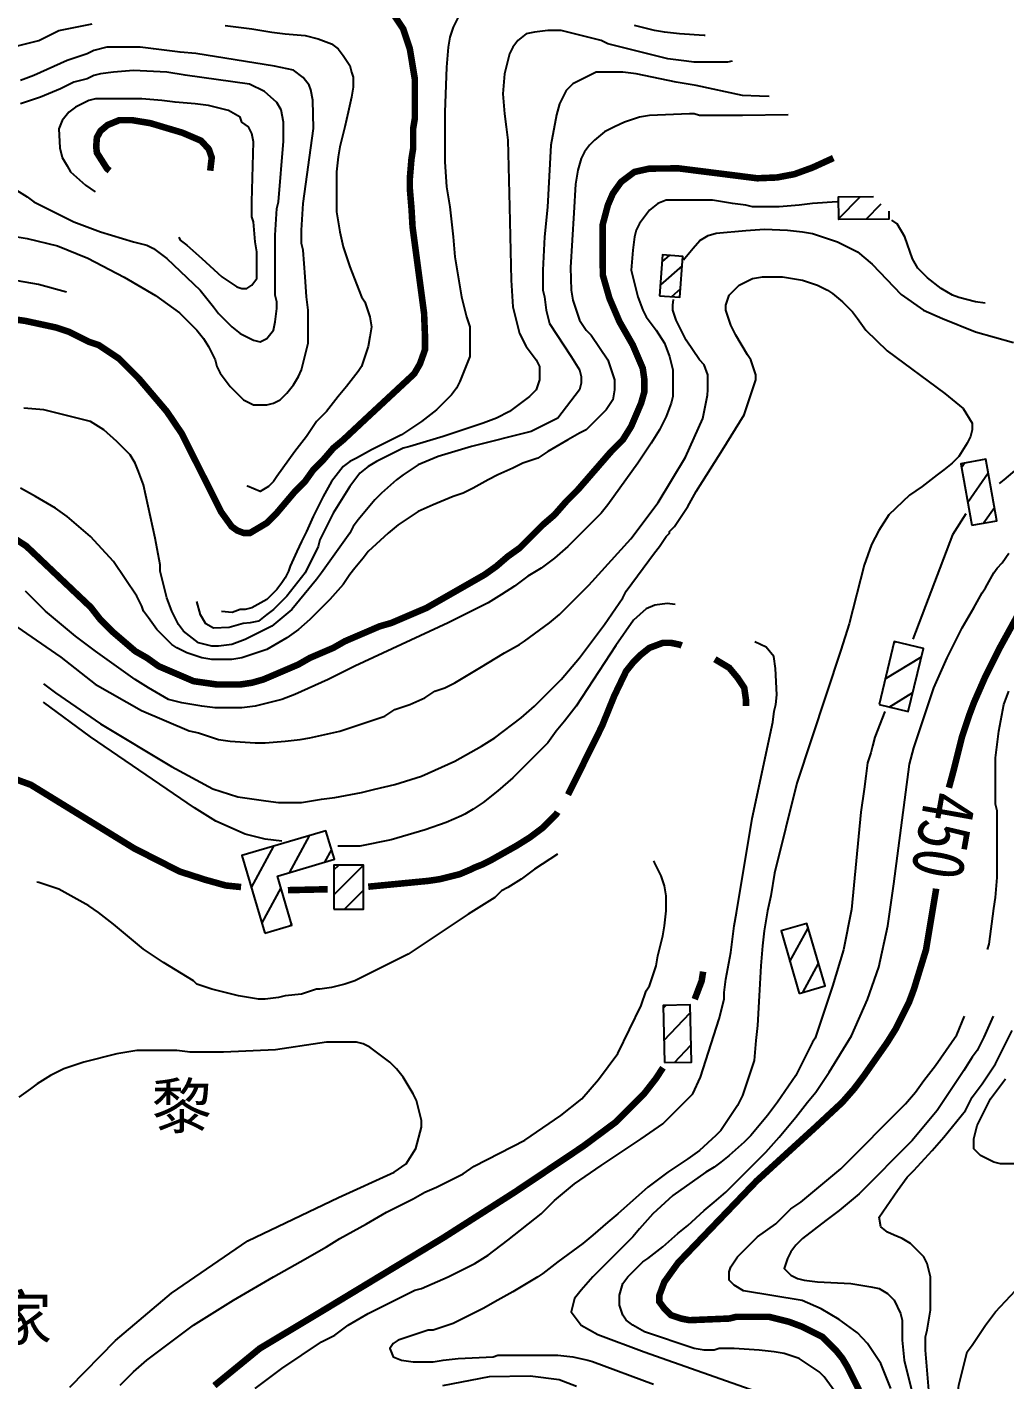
# Model space of a CAD drawing. Extents: x 35515948 to 35520624, y 3302916 to 3308279.
# Drawn here: x 35519033 to 35519406, y 3307113 to 3307629 of the extents above; entities that cross this region are included whole.
import ezdxf
from ezdxf.enums import TextEntityAlignment as Align

# ---------------------------------------------------------------- set-up
doc = ezdxf.new("R2010")
doc.units = 0
doc.header["$LTSCALE"] = 10000
doc.header["$MEASUREMENT"] = 0
for name, color, linetype in [('2113', 7, 'CONTINUOUS'), ('8112', 34, 'CONTINUOUS'), ('HY_DX_DGXZ', 3, 'CONTINUOUS')]:
    doc.layers.add(name, color=color, linetype=linetype)
doc.styles.add('仿宋体', font='')
doc.styles.add('正等线体', font='simhei.ttf', dxfattribs={"width": 0.8})
doc.styles.get('仿宋体').set_extended_font_data('文鼎CS仿宋体')

msp = doc.modelspace()

# ---------------------------------------------------------------- linework, layer by layer
at = {"layer": '2113', "linetype": 'Continuous', "ltscale": 0.005}
for p, q in [((35519342.34, 3307556.22), (35519350.55, 3307564.54)), ((35519352.84, 3307555.96), (35519358.59, 3307561.78)), ((35519277.65, 3307542.17), (35519274.92, 3307539.8)), ((35519282.62, 3307538.17), (35519274.28, 3307530.96)), ((35519281.98, 3307529.34), (35519278.58, 3307526.39)), ((35519390.5, 3307462.94), (35519389.26, 3307461.15)), ((35519399.42, 3307459.07), (35519391.61, 3307447.9)), ((35519401.77, 3307445.82), (35519397.75, 3307440.05)), ((35519363.4, 3307394.24), (35519364.19, 3307394.72)), ((35519360.11, 3307380.59), (35519373.88, 3307389.01)), ((35519361.54, 3307369.83), (35519370.59, 3307375.36)), ((35519140.22, 3307320.72), (35519132.56, 3307306.6)), ((35519126.66, 3307316.71), (35519118.12, 3307300.97)), ((35519148.77, 3307315.5), (35519146.12, 3307310.62)), ((35519149.68, 3307307.64), (35519151.51, 3307309.47)), ((35519149.68, 3307298.16), (35519160.96, 3307309.45)), ((35519129.46, 3307300.89), (35519122.14, 3307287.41)), ((35519153.71, 3307292.71), (35519160.96, 3307299.97)), ((35519133.47, 3307287.34), (35519132.95, 3307286.37)), ((35519323.74, 3307272.67), (35519330.73, 3307285.4)), ((35519328.62, 3307260.9), (35519334.66, 3307271.9)), ((35519275.35, 3307254.9), (35519276.37, 3307255.98)), ((35519275.62, 3307242.56), (35519285.69, 3307253.08)), ((35519279.72, 3307234.21), (35519285.96, 3307240.73))]:
    msp.add_line(p, q, dxfattribs=at)
msp.add_lwpolyline([(35519361.47, 3307559.03), (35519361.49, 3307556.02), (35519342.35, 3307555.89), (35519342.29, 3307564.48), (35519355.67, 3307564.58)], dxfattribs=at)
for points in [[(35519273.98, 3307526.73), (35519281.75, 3307526.17), (35519282.88, 3307541.79), (35519275.11, 3307542.35)], [(35519393.15, 3307439.23), (35519402.64, 3307440.92), (35519398.48, 3307464.35), (35519388.99, 3307462.67)], [(35519357.74, 3307370.75), (35519368.83, 3307368.07), (35519374.65, 3307392.2), (35519363.55, 3307394.88)], [(35519123.29, 3307283.51), (35519133.69, 3307286.59), (35519128.15, 3307305.3), (35519149.88, 3307311.74), (35519146.66, 3307322.63), (35519114.53, 3307313.11)], [(35519149.68, 3307292.71), (35519160.96, 3307292.71), (35519160.96, 3307309.47), (35519149.68, 3307309.47)], [(35519327.27, 3307260.51), (35519337.14, 3307263.38), (35519330.2, 3307287.25), (35519320.33, 3307284.38)], [(35519275.8, 3307234.12), (35519286.1, 3307234.35), (35519285.62, 3307256.18), (35519275.32, 3307255.95)]]:
    msp.add_lwpolyline(points, close=True, dxfattribs=at)
at = {"layer": 'HY_DX_DGXZ', "linetype": 'Continuous', "ltscale": 0.005, "flags": 128}
for points, elevation in [([(35518963.92, 3307634.89), (35518982.84, 3307626.39), (35518986.89, 3307624.8), (35518990.7, 3307623.53), (35518994.51, 3307622.26), (35519000.23, 3307620.99), (35519002.13, 3307620.99), (35519005.3, 3307620.36), (35519007.84, 3307619.72), (35519011.66, 3307619.72), (35519019.27, 3307620.36), (35519024.35, 3307620.99), (35519037.05, 3307624.17), (35519044.67, 3307627.98), (35519057.38, 3307630.52)], 480), ([(35519197.08, 3307633.06), (35519195.17, 3307629.25), (35519193.9, 3307625.44), (35519193.27, 3307621.63), (35519192.63, 3307614.01), (35519191.99, 3307596.86), (35519191.99, 3307577.81), (35519192.63, 3307568.29), (35519193.27, 3307564.48), (35519193.9, 3307560.67), (35519194.53, 3307554.95), (35519195.17, 3307549.24), (35519195.8, 3307541.62), (35519197.08, 3307534), (35519197.71, 3307530.19), (35519198.34, 3307526.38), (35519200.25, 3307518.76), (35519201.52, 3307514.95), (35519201.52, 3307503.52), (35519197.71, 3307493.99), (35519196.44, 3307491.45), (35519194.53, 3307488.91), (35519188.82, 3307483.2), (35519183.1, 3307478.75), (35519175.48, 3307473.67), (35519171.67, 3307471.77), (35519167.87, 3307469.86), (35519164.05, 3307467.96), (35519158.34, 3307464.78), (35519155.8, 3307463.51), (35519153.26, 3307461.61), (35519148.81, 3307455.89), (35519145.64, 3307450.18), (35519143.73, 3307446.37), (35519141.83, 3307442.56), (35519139.29, 3307436.84), (35519137.38, 3307433.03), (35519135.48, 3307429.22), (35519132.94, 3307423.51), (35519132.3, 3307421.6), (35519131.03, 3307419.06), (35519129.77, 3307417.16), (35519127.86, 3307414.62), (35519124.05, 3307410.81), (35519118.34, 3307407.63), (35519115.8, 3307407), (35519113.89, 3307407), (35519110.88, 3307405.9), (35519106.75, 3307406.31)], 470), ([(35519108.17, 3307629.88), (35519113.26, 3307629.25), (35519118.34, 3307628.61), (35519125.95, 3307627.34), (35519131.03, 3307626.71), (35519138.66, 3307626.07), (35519143.73, 3307624.8), (35519148.81, 3307622.9), (35519151.35, 3307620.99), (35519153.26, 3307618.45), (35519155.8, 3307614.64), (35519156.44, 3307612.1), (35519157.07, 3307610.2), (35519157.07, 3307606.39), (35519156.44, 3307602.58), (35519155.16, 3307596.86), (35519153.9, 3307591.15), (35519151.99, 3307583.53), (35519151.35, 3307579.72), (35519150.72, 3307574), (35519150.72, 3307558.76), (35519151.35, 3307554.95), (35519151.99, 3307551.14), (35519153.26, 3307545.43), (35519155.8, 3307537.81), (35519160.24, 3307526.38), (35519161.52, 3307524.47), (35519163.42, 3307518.76), (35519164.05, 3307514.95), (35519163.42, 3307511.14), (35519162.78, 3307507.33), (35519160.24, 3307499.71), (35519158.98, 3307497.8), (35519154.53, 3307492.09), (35519151.35, 3307488.28), (35519146.91, 3307482.56), (35519143.1, 3307478.75), (35519141.83, 3307476.85), (35519139.29, 3307473.04), (35519134.84, 3307467.32), (35519127.86, 3307457.8), (35519126.59, 3307455.89), (35519124.69, 3307453.99), (35519121.51, 3307452.08), (35519116.65, 3307454.14)], 480), ([(35519291.42, 3307626.09), (35519291.05, 3307626.07), (35519281.53, 3307626.71), (35519275.81, 3307627.34), (35519272.01, 3307627.98), (35519264.38, 3307629.88)], 470), ([(35519301.62, 3307616.33), (35519299.95, 3307615.91), (35519287.24, 3307615.91), (35519282.16, 3307616.55), (35519277.09, 3307617.18), (35519254.23, 3307622.9), (35519251.69, 3307624.17), (35519236.45, 3307627.98), (35519231.37, 3307627.98), (35519226.28, 3307627.34), (35519223.11, 3307626.71), (35519219.94, 3307624.17), (35519218.03, 3307621.63), (35519216.76, 3307619.09), (35519214.85, 3307611.47), (35519214.22, 3307603.85), (35519214.85, 3307596.23), (35519215.49, 3307591.15), (35519216.12, 3307586.07), (35519216.76, 3307560.67), (35519217.4, 3307532.73), (35519218.03, 3307522.57), (35519220.57, 3307512.41), (35519223.11, 3307507.33), (35519226.92, 3307502.25), (35519228.19, 3307499.71), (35519228.19, 3307494.63), (35519226.92, 3307490.82), (35519224.38, 3307488.28), (35519216.76, 3307482.56), (35519211.68, 3307480.02), (35519206.6, 3307478.12), (35519198.98, 3307475.58), (35519191.36, 3307473.04), (35519178.66, 3307469.23), (35519176.12, 3307468.59), (35519165.96, 3307463.51), (35519162.78, 3307461.61), (35519159.61, 3307459.07), (35519155.8, 3307453.99), (35519152.62, 3307448.91), (35519149.45, 3307443.83), (35519144.37, 3307433.67), (35519143.73, 3307431.13), (35519138.66, 3307420.97), (35519131.67, 3307412.08), (35519126.59, 3307407), (35519124.05, 3307405.09), (35519120.88, 3307402.55), (35519117.7, 3307401.92), (35519115.05, 3307401.73), (35519109.75, 3307400.17), (35519103.76, 3307399.91), (35519100.81, 3307401.56), (35519098.73, 3307404.95), (35519097.37, 3307410.07)], 465), ([(35519024.99, 3307549.87), (35519032.61, 3307548.6), (35519044.15, 3307545.8), (35519055.81, 3307541.07), (35519069.68, 3307533.83), (35519081.66, 3307526.9), (35519090.8, 3307520.28), (35519097.38, 3307513.68), (35519099.92, 3307510.5), (35519101.83, 3307507.33), (35519104.37, 3307502.25), (35519105, 3307499.71), (35519106.27, 3307497.17), (35519110.08, 3307492.09), (35519115.16, 3307487.01), (35519118.97, 3307485.1), (35519124.05, 3307485.1), (35519126.59, 3307485.74), (35519129.13, 3307487.01), (35519131.67, 3307489.55), (35519134.21, 3307492.72), (35519136.12, 3307495.9), (35519137.38, 3307498.44), (35519139.92, 3307508.6), (35519139.92, 3307521.3), (35519139.29, 3307526.38), (35519138.66, 3307534), (35519138.02, 3307544.16), (35519137.38, 3307546.7), (35519137.38, 3307551.78), (35519138.02, 3307561.94), (35519141.87, 3307590.52), (35519141.69, 3307601.38), (35519140.85, 3307605.28), (35519140.22, 3307607.17), (35519138.02, 3307610), (35519134.23, 3307612.84), (35519126.98, 3307614.41), (35519097.04, 3307619.14), (35519091.03, 3307619.72), (35519085.95, 3307620.36), (35519080.87, 3307620.99), (35519075.79, 3307621.63), (35519063.09, 3307621.63), (35519058.01, 3307620.36), (35519055.47, 3307619.09), (35519047.85, 3307616.55), (35519035.15, 3307610.83), (35519030.07, 3307608.93)], 485), ([(35519027.53, 3307567.65), (35519032.61, 3307564.48), (35519035.15, 3307562.57), (35519050.39, 3307554.95), (35519055.47, 3307553.05), (35519060.55, 3307551.14), (35519073.25, 3307547.33), (35519078.33, 3307546.06), (35519080.87, 3307544.79), (35519085.95, 3307540.98), (35519098.65, 3307528.92), (35519103.73, 3307522.57), (35519105.63, 3307520.03), (35519110.72, 3307514.95), (35519113.89, 3307512.41), (35519118.97, 3307509.87), (35519121.51, 3307509.23), (35519124.05, 3307510.5), (35519126.59, 3307513.68), (35519127.23, 3307516.85), (35519127.86, 3307521.93), (35519127.86, 3307524.47), (35519127.23, 3307527.01), (35519127.23, 3307549.87), (35519127.86, 3307560.03), (35519128.49, 3307562.57), (35519130.45, 3307585.75), (35519130.45, 3307593), (35519129.51, 3307597.72), (35519127.93, 3307600.56), (35519123.2, 3307604.65), (35519117.53, 3307607.49), (35519092.94, 3307610.95), (35519085.95, 3307612.1), (35519073.25, 3307612.74), (35519065.63, 3307612.1), (35519060.55, 3307611.47), (35519058.01, 3307610.83), (35519055.47, 3307609.56), (35519050.39, 3307608.29), (35519045.31, 3307605.75), (35519037.69, 3307602.58), (35519030.07, 3307600.04)], 490), ([(35519315.75, 3307602.8), (35519312.08, 3307602.94), (35519305.66, 3307603.21), (35519287.88, 3307607.02), (35519280.26, 3307608.29), (35519265.02, 3307611.47), (35519259.94, 3307612.1), (35519249.78, 3307612.1), (35519240.89, 3307607.66), (35519238.35, 3307605.12), (35519235.81, 3307600.04), (35519234.63, 3307595.83), (35519232.42, 3307584.18), (35519231.16, 3307560.56), (35519230.09, 3307549.24), (35519229.46, 3307536.54), (35519229.46, 3307528.92), (35519230.09, 3307526.38), (35519230.73, 3307521.3), (35519232, 3307516.22), (35519240.26, 3307503.52), (35519243.43, 3307498.44), (35519244.06, 3307495.9), (35519244.06, 3307493.36), (35519243.43, 3307490.82), (35519235.17, 3307480.02), (35519225.02, 3307474.94), (35519202.16, 3307469.23), (35519189.45, 3307465.42), (35519181.84, 3307462.24), (35519176.12, 3307458.43), (35519173.58, 3307456.53), (35519167.87, 3307451.45), (35519165.33, 3307448.91), (35519158.98, 3307441.29), (35519157.07, 3307438.75), (35519155.8, 3307436.21), (35519145.01, 3307420.97), (35519143.1, 3307418.43), (35519133.58, 3307407), (35519125.95, 3307400.65), (35519115.8, 3307395.57), (35519110.72, 3307393.66), (35519105.63, 3307393.03), (35519103.09, 3307393.03), (35519098.02, 3307394.3), (35519092.3, 3307398.74), (35519090.4, 3307401.28), (35519087.85, 3307406.36), (35519085.95, 3307411.44), (35519083.41, 3307421.6), (35519083.41, 3307424.14), (35519081.51, 3307434.3), (35519077.06, 3307454.62), (35519075.16, 3307459.7), (35519073.88, 3307462.88), (35519071.98, 3307466.05), (35519066.9, 3307471.13), (35519061.82, 3307475.58), (35519056.74, 3307478.75), (35519038.96, 3307483.2), (35519031.34, 3307483.83)], 460), ([(35519090.46, 3307549.1), (35519091.03, 3307547.97), (35519093.57, 3307546.06), (35519099.28, 3307540.98), (35519106.91, 3307534), (35519112.62, 3307530.19), (35519114.52, 3307529.55), (35519116.43, 3307529.55), (35519118.34, 3307530.82), (35519120.24, 3307533.36), (35519120.24, 3307543.52), (35519119.6, 3307547.33), (35519118.97, 3307554.95), (35519118.34, 3307556.86), (35519118.34, 3307562.57), (35519118.97, 3307585.43), (35519118.34, 3307588.61), (35519117.06, 3307591.15), (35519114.52, 3307593.05), (35519113.89, 3307594.96), (35519109.45, 3307597.5), (35519101.83, 3307599.4), (35519096.74, 3307600.04), (35519089.12, 3307600.67), (35519084.05, 3307601.31), (35519076.42, 3307601.94), (35519058.65, 3307601.94), (35519056.1, 3307601.31), (35519051.02, 3307598.77), (35519048.48, 3307596.86), (35519045.95, 3307593.69), (35519044.67, 3307590.51), (35519045.03, 3307583.23)], 495), ([(35519323.04, 3307595.82), (35519305.66, 3307595.59), (35519289.15, 3307595.59), (35519287.24, 3307596.23), (35519285.34, 3307596.23), (35519270.1, 3307595.59), (35519266.29, 3307594.96), (35519260.58, 3307593.05), (35519256.77, 3307591.15), (35519252.95, 3307589.24), (35519249.15, 3307586.07), (35519247.24, 3307584.16), (35519245.34, 3307581.62), (35519244.06, 3307579.08), (35519242.8, 3307574.64), (35519241.88, 3307569.37), (35519241.25, 3307558.35), (35519239.99, 3307537.56), (35519240.26, 3307528.92), (35519240.89, 3307525.11), (35519243.43, 3307517.49), (35519245.97, 3307513.68), (35519247.88, 3307511.77), (35519254.23, 3307502.25), (35519256.77, 3307494.63), (35519256.77, 3307490.82), (35519256.13, 3307487.01), (35519253.59, 3307483.2), (35519245.97, 3307475.58), (35519243.43, 3307474.31), (35519238.98, 3307471.77), (35519231.37, 3307467.32), (35519227.55, 3307464.78), (35519221.84, 3307462.88), (35519218.03, 3307460.97), (35519212.31, 3307458.43), (35519208.51, 3307456.53), (35519202.79, 3307453.35), (35519198.98, 3307451.45), (35519195.17, 3307450.18), (35519187.55, 3307447), (35519181.84, 3307444.46), (35519174.22, 3307439.38), (35519170.41, 3307436.21), (35519162.78, 3307429.22), (35519160.88, 3307426.68), (35519157.7, 3307422.87), (35519155.8, 3307420.33), (35519153.26, 3307416.52), (35519148.18, 3307410.81), (35519140.56, 3307403.19), (35519136.12, 3307399.38), (35519131.67, 3307396.2), (35519124.05, 3307391.76), (35519120.24, 3307390.49), (35519116.43, 3307389.22), (35519114.52, 3307388.58), (35519110.72, 3307387.95), (35519103.09, 3307387.95), (35519099.28, 3307388.58), (35519093.57, 3307390.49), (35519089.76, 3307392.39), (35519087.85, 3307393.66), (35519082.14, 3307399.38), (35519078.97, 3307403.82), (35519077.06, 3307406.36), (35519076.42, 3307408.27), (35519074.52, 3307412.08), (35519065.63, 3307425.41), (35519056.74, 3307434.94), (35519052.3, 3307438.75), (35519047.85, 3307442.56), (35519043.41, 3307445.73), (35519035.78, 3307450.18), (35519030.07, 3307453.35)], 455), ([(35519045.03, 3307583.23), (35519045.97, 3307579.45), (35519047.86, 3307576.3), (35519049.12, 3307574), (35519054.84, 3307568.92), (35519058.6, 3307566.41)], 495), ([(35519283.21, 3307540.37), (35519283.57, 3307541.16), (35519286.79, 3307544.97), (35519289.34, 3307547.81), (35519292.46, 3307549.76), (35519295.59, 3307550.64), (35519306.84, 3307551.71), (35519313.97, 3307552.1), (35519322.8, 3307551.78), (35519328.52, 3307551.14), (35519332.33, 3307550.51), (35519341.85, 3307547.33), (35519345.66, 3307545.43), (35519349.48, 3307543.52), (35519355.16, 3307538.87), (35519366.19, 3307527.22), (35519374.7, 3307521.23), (35519381.95, 3307518.08), (35519394.56, 3307513.04), (35519409.06, 3307508.95)], 440), ([(35519398.19, 3307523.87), (35519394.56, 3307524.47), (35519388.24, 3307526.09), (35519385.74, 3307526.99), (35519381.45, 3307529.48), (35519376.25, 3307533.58), (35519372.55, 3307537.28), (35519370.45, 3307540.87), (35519367.63, 3307549.21), (35519364.68, 3307554.24), (35519362.66, 3307555.65)], 445), ([(35519047.59, 3307528.14), (35519036.9, 3307530.99), (35519020.83, 3307533.83)], 480), ([(35519025.03, 3307402.95), (35519045.43, 3307388.89), (35519058.54, 3307378.56), (35519076.25, 3307368.49), (35519094.39, 3307360.68), (35519098.02, 3307360.01), (35519103.73, 3307358.1), (35519105.63, 3307357.47), (35519110.08, 3307356.83), (35519119.6, 3307356.2), (35519123.41, 3307356.2), (35519131.03, 3307356.83), (35519136.75, 3307357.47), (35519140.56, 3307358.1), (35519146.27, 3307359.37), (35519151.99, 3307360.64), (35519169.13, 3307366.36), (35519172.95, 3307368.9), (35519178.66, 3307370.8), (35519184.38, 3307373.34), (35519188.19, 3307375.88), (35519191.99, 3307377.15), (35519195.8, 3307379.06), (35519205.33, 3307384.77), (35519214.85, 3307390.49), (35519220.57, 3307393.66), (35519222.48, 3307394.93), (35519232, 3307401.92), (35519235.81, 3307405.09), (35519246.93, 3307416.35), (35519263.01, 3307433.99), (35519273.41, 3307447.85), (35519283.81, 3307465.17), (35519290.43, 3307479.98), (35519292.32, 3307488.79), (35519292.33, 3307490.82), (35519292.33, 3307496.53), (35519291.05, 3307500.34), (35519289.15, 3307502.25), (35519284.07, 3307509.87), (35519282.16, 3307513.68), (35519280.26, 3307517.49), (35519278.99, 3307521.3), (35519278.99, 3307523.2), (35519279.27, 3307525.36)], 440), ([(35519413.61, 3307463.51), (35519405.35, 3307456.53), (35519403.61, 3307455.13)], 440), ([(35519116.65, 3307454.14), (35519116.63, 3307454.19)], 480), ([(35519341.85, 3307107.27), (35519336.77, 3307114.26), (35519334.87, 3307116.17), (35519327.25, 3307121.25), (35519321.53, 3307123.15), (35519317.73, 3307123.79), (35519312.01, 3307124.42), (35519302.48, 3307125.06), (35519296.77, 3307125.06), (35519294.87, 3307124.42), (35519291.05, 3307124.42), (35519287.24, 3307125.06), (35519268.2, 3307131.4), (35519263.75, 3307133.94), (35519261.21, 3307135.85), (35519259.94, 3307137.75), (35519258.67, 3307141.56), (35519258.67, 3307145.38), (35519259.94, 3307149.82), (35519261.84, 3307152.36), (35519267.56, 3307158.08), (35519269.47, 3307159.35), (35519275.18, 3307163.79), (35519280.9, 3307168.87), (35519284.7, 3307172.04), (35519291.05, 3307177.76), (35519294.87, 3307180.94), (35519299.31, 3307184.75), (35519314.55, 3307199.98), (35519319.63, 3307205.7), (35519322.8, 3307209.51), (35519325.98, 3307213.32), (35519330.42, 3307219.04), (35519333.6, 3307222.85), (35519338.68, 3307230.46), (35519347.28, 3307244.4), (35519353.27, 3307258.26), (35519357.68, 3307270.54), (35519361.15, 3307286.29), (35519363.36, 3307302.35), (35519369.35, 3307348.02), (35519371.06, 3307354.29), (35519378.69, 3307377.15), (35519381.23, 3307382.87), (35519383.77, 3307388.58), (35519385.67, 3307392.39), (35519387.58, 3307396.2), (35519389.48, 3307400.01), (35519393.92, 3307407.63), (35519397.1, 3307413.35), (35519398.37, 3307415.25), (35519401.55, 3307420.97), (35519402.81, 3307422.87), (35519404.72, 3307424.78), (35519407.26, 3307428.59)], 445), ([(35519399.1, 3307277.25), (35519399.7, 3307279.36), (35519401.59, 3307292.9), (35519402.18, 3307297.14), (35519402.81, 3307304.76), (35519402.81, 3307330.16), (35519402.18, 3307332.7), (35519402.18, 3307350.48), (35519402.81, 3307355.56), (35519403.45, 3307360.64), (35519405.35, 3307370.8), (35519407.26, 3307375.88)], 455), ([(35519362.17, 3307109.81), (35519358.37, 3307119.34), (35519353.28, 3307126.96), (35519349.49, 3307131.03), (35519342.55, 3307136.07), (35519335.62, 3307140.17), (35519328.37, 3307143.32), (35519305.99, 3307147.09), (35519302.48, 3307149.19), (35519300.58, 3307151.09), (35519300.58, 3307154.27), (35519301.22, 3307156.17), (35519303.76, 3307159.98), (35519311.38, 3307167.6), (35519318.36, 3307172.68), (35519324.08, 3307178.4), (35519327.88, 3307180.94), (35519331.7, 3307184.11), (35519335.51, 3307187.29), (35519339.31, 3307190.46), (35519343.12, 3307193.63), (35519367.89, 3307218.4), (35519371.7, 3307222.85), (35519374.88, 3307227.29), (35519379.32, 3307233), (35519387.41, 3307244.71), (35519390.35, 3307251.88)], 455), ([(35519401.27, 3307251.88), (35519397.73, 3307243.8), (35519395.2, 3307238.72), (35519393.29, 3307236.18), (35519390.12, 3307231.1), (35519385.03, 3307223.48), (35519379.95, 3307215.86), (35519370.43, 3307204.43), (35519350.11, 3307184.11), (35519342.49, 3307177.76), (35519337.41, 3307173.95), (35519328.52, 3307166.96), (35519325.98, 3307164.42), (35519324.08, 3307161.88), (35519322.8, 3307159.35), (35519321.53, 3307155.54), (35519324.08, 3307153), (35519326.62, 3307151.73), (35519329.16, 3307151.09), (35519334.23, 3307150.46), (35519346.94, 3307149.82), (35519354.55, 3307148.55), (35519357.73, 3307147.92), (35519360.91, 3307146.01), (35519363.45, 3307143.47), (35519365.98, 3307138.39), (35519366.62, 3307135.85), (35519366.62, 3307128.23), (35519367.26, 3307120.61), (35519376.15, 3307085.05)], 460), ([(35519376.78, 3307109.18), (35519376.15, 3307116.8), (35519375.51, 3307124.42), (35519375.51, 3307129.5), (35519376.15, 3307132.04), (35519377.41, 3307139.66), (35519377.41, 3307152.36), (35519376.15, 3307157.44), (35519374.88, 3307159.98), (35519369.8, 3307165.06), (35519366.62, 3307166.96), (35519363.45, 3307168.23), (35519360.91, 3307169.5), (35519358.37, 3307171.41), (35519357.73, 3307175.22), (35519364.72, 3307185.38), (35519368.52, 3307190.46), (35519371.06, 3307193), (35519378.05, 3307200.62), (35519382.49, 3307205.7), (35519390.75, 3307215.86), (35519393.29, 3307220.94), (35519397.1, 3307226.02), (35519402.18, 3307233.64), (35519408.53, 3307246.34)], 465), ([(35519411.7, 3307195.54), (35519404.09, 3307195.54), (35519401.55, 3307196.17), (35519396.47, 3307198.71), (35519393.92, 3307201.25), (35519393.92, 3307205.06), (35519395.2, 3307210.15), (35519400.27, 3307220.31), (35519405.99, 3307227.92)], 470), ([(35519428.31, 3307060.36), (35519405.59, 3307075.33), (35519398.97, 3307079.74), (35519395.5, 3307082.57), (35519391.09, 3307090.76), (35519388.84, 3307095.85), (35519387.58, 3307100.92), (35519387.58, 3307106), (35519388.21, 3307111.08), (35519391.38, 3307123.79), (35519393.29, 3307126.33), (35519398.37, 3307133.94), (35519402.18, 3307139.02), (35519411.7, 3307149.19)], 470)]:
    msp.add_lwpolyline(points, dxfattribs=dict(at, elevation=elevation))
at = {"layer": 'HY_DX_DGXZ', "linetype": 'Continuous', "ltscale": 0.005, "const_width": 2.5}
for points, elevation in [([(35519019.14, 3307519.02), (35519032.06, 3307517.13), (35519043.73, 3307514.61), (35519048.48, 3307513.04), (35519056.1, 3307509.23), (35519059.91, 3307507.96), (35519067.53, 3307502.88), (35519075.16, 3307495.26), (35519085.95, 3307482.56), (35519091.75, 3307473.98), (35519106.57, 3307444.38), (35519110.66, 3307438.71), (35519112.87, 3307437.13), (35519115.39, 3307436.19), (35519117.6, 3307436.19), (35519124.05, 3307440.02), (35519127.86, 3307443.83), (35519134.84, 3307452.08), (35519138.66, 3307455.89), (35519141.83, 3307460.34), (35519145.64, 3307464.15), (35519149.45, 3307468.59), (35519153.26, 3307471.77), (35519162.36, 3307480.28), (35519180.33, 3307496.98), (35519182.53, 3307500.76), (35519184.43, 3307506.11), (35519184.43, 3307511.78), (35519184.11, 3307519.97), (35519179.7, 3307553.04), (35519179.3, 3307560.03), (35519178.66, 3307567.65), (35519178.66, 3307571.46), (35519179.3, 3307579.08), (35519179.93, 3307582.89), (35519179.93, 3307590.51), (35519180.56, 3307594.32), (35519180.56, 3307609.56), (35519178.66, 3307620.99), (35519176.12, 3307628.61), (35519171.04, 3307636.23)], 475), ([(35519114.26, 3307301.13), (35519108.44, 3307301.72), (35519100.55, 3307303.92), (35519090.78, 3307307.07), (35519073.45, 3307315.89), (35519034.04, 3307340.14), (35519030.07, 3307341.59), (35519024.99, 3307343.5), (35519017.37, 3307345.4), (35519014.2, 3307346.04), (35519010.38, 3307344.77), (35519007.21, 3307342.23), (35519003.4, 3307337.15), (35519002.13, 3307334.61), (35519000.23, 3307329.53), (35518997.05, 3307319.37), (35518995.78, 3307311.75), (35518994.51, 3307304.13), (35518993.24, 3307296.51), (35518991.32, 3307288.49), (35518987.22, 3307269.59), (35518985.93, 3307265.21)], 425)]:
    msp.add_lwpolyline(points, dxfattribs=dict(at, elevation=elevation))
at = {"layer": 'HY_DX_DGXZ', "linetype": 'Continuous', "ltscale": 0.005, "const_width": 2.5, "flags": 128}
for points, elevation in [([(35519102.48, 3307574.47), (35519103.07, 3307579.5), (35519101.94, 3307582.71), (35519098.99, 3307585.92), (35519091.87, 3307588.96), (35519079.63, 3307592.61), (35519072.77, 3307593.74), (35519067.74, 3307593.74), (35519063.31, 3307591.91), (35519060.62, 3307589.66), (35519059.23, 3307587.14), (35519058.97, 3307583.67), (35519059.23, 3307581.32), (35519063.09, 3307575.27), (35519064.09, 3307574.47)], 500), ([(35519340.3, 3307579.3), (35519332.35, 3307575.67), (35519325.41, 3307573.15), (35519318.79, 3307571.89), (35519311.23, 3307571.58), (35519281.28, 3307575.36), (35519270.1, 3307575.27), (35519264.38, 3307574), (35519259.3, 3307570.19), (35519256.13, 3307565.75), (35519254.23, 3307561.3), (35519252.28, 3307553.94), (35519252.28, 3307549.85), (35519252.28, 3307539.45), (35519252.32, 3307534.63), (35519254.86, 3307525.74), (35519258.67, 3307516.85), (35519263.75, 3307507.96), (35519267.56, 3307499.07), (35519268.2, 3307494.63), (35519268.2, 3307490.18), (35519266.92, 3307485.74), (35519263.12, 3307476.85), (35519259.94, 3307471.77), (35519255.49, 3307467.32), (35519242.8, 3307452.72), (35519238.35, 3307448.27), (35519233.91, 3307443.19), (35519229.46, 3307439.38), (35519220.57, 3307430.49), (35519216.12, 3307427.32), (35519211.68, 3307423.51), (35519207.23, 3307420.33), (35519185.01, 3307407.63), (35519171.67, 3307401.92), (35519167.23, 3307400.65), (35519153.9, 3307394.93), (35519149.45, 3307392.39), (35519140.56, 3307388.58), (35519136.12, 3307386.04), (35519122.78, 3307380.33), (35519118.34, 3307379.06), (35519113.89, 3307378.42), (35519105, 3307378.42), (35519096.11, 3307379.69), (35519082.77, 3307385.41), (35519078.33, 3307388.58), (35519073.88, 3307391.12), (35519064.99, 3307398.74), (35519060.55, 3307403.19), (35519056.94, 3307407.84), (35519032.36, 3307431.15), (35519026.68, 3307434.93)], 450), ([(35519384.4, 3307339.03), (35519386.3, 3307346.04), (35519389.48, 3307358.74), (35519392.02, 3307366.36), (35519393.92, 3307371.44), (35519398.37, 3307381.6), (35519403.45, 3307391.76), (35519410.44, 3307404.46), (35519417.42, 3307417.16), (35519420.59, 3307422.24), (35519423.77, 3307427.32), (35519426.95, 3307432.4), (35519430.12, 3307437.48), (35519433.93, 3307442.56), (35519436.47, 3307445.1), (35519440.28, 3307450.18), (35519445.36, 3307457.8), (35519448.53, 3307462.88), (35519452.86, 3307471.53)], 450), ([(35519282.44, 3307393.3), (35519281.53, 3307393.66), (35519278.35, 3307394.3), (35519275.18, 3307394.3), (35519270.1, 3307392.39), (35519266.92, 3307389.85), (35519263.75, 3307386.68), (35519261.21, 3307383.5), (35519256.72, 3307374.17), (35519251.99, 3307362.51), (35519239.05, 3307336.36)], 425), ([(35519306.93, 3307370.23), (35519306.93, 3307372.71), (35519306.3, 3307377.15), (35519303.76, 3307380.96), (35519300.58, 3307384.77), (35519295.08, 3307388.07)], 425), ([(35519235.07, 3307329.71), (35519234.54, 3307328.89), (35519229.46, 3307323.81), (35519224.38, 3307320), (35519219.3, 3307316.83), (35519209.14, 3307311.11), (35519206.6, 3307309.84), (35519203.42, 3307308.57), (35519202.16, 3307307.94), (35519197.71, 3307306.03), (35519190.09, 3307304.13), (35519185.7, 3307303.48), (35519162.79, 3307301.26)], 425), ([(35519147.3, 3307300.29), (35519132.12, 3307299.94)], 425), ([(35519350.11, 3307109.18), (35519345.66, 3307118.07), (35519343.76, 3307121.25), (35519341.22, 3307124.42), (35519336.14, 3307129.5), (35519328.52, 3307133.31), (35519323.44, 3307135.21), (35519315.82, 3307137.12), (35519303.12, 3307137.12), (35519300.58, 3307136.48), (35519285.34, 3307135.85), (35519282.16, 3307136.48), (35519278.35, 3307137.75), (35519275.81, 3307140.29), (35519273.91, 3307142.83), (35519273.91, 3307145.38), (35519275.81, 3307150.46), (35519281.08, 3307157.8), (35519311.03, 3307188.99), (35519333.1, 3307209.14), (35519343.76, 3307219.04), (35519348.2, 3307224.12), (35519352.02, 3307229.19), (35519360.91, 3307241.9), (35519364.08, 3307246.98), (35519366.62, 3307252.06), (35519369.16, 3307257.13), (35519371.06, 3307262.21), (35519375.65, 3307277.16), (35519379.43, 3307299.83), (35519379.51, 3307300.51)], 450), ([(35519287.39, 3307258.34), (35519290.03, 3307265.29), (35519290.59, 3307268.85)], 425), ([(35519104.06, 3307110.88), (35519121.4, 3307125.06), (35519143.46, 3307138.28), (35519191.38, 3307167.26), (35519218.99, 3307184.89), (35519244.83, 3307202.21), (35519257.13, 3307211.35), (35519262.8, 3307217.02), (35519268.16, 3307222.37), (35519272.57, 3307228.04), (35519275.28, 3307232.17)], 425)]:
    msp.add_lwpolyline(points, dxfattribs=dict(at, elevation=elevation))
at = {"layer": 'HY_DX_DGXZ', "linetype": 'Continuous', "ltscale": 0.005}
for points, elevation in [([(35519341.75, 3307562.61), (35519332.33, 3307561.94), (35519327.25, 3307561.3), (35519319.63, 3307560.67), (35519309.47, 3307560.67), (35519306.93, 3307561.3), (35519301.85, 3307561.94), (35519294.23, 3307563.21), (35519276.45, 3307563.21), (35519273.27, 3307561.94), (35519270.1, 3307559.4), (35519266.29, 3307554.32), (35519265.02, 3307551.78), (35519264.38, 3307549.24), (35519263.75, 3307544.16), (35519263.12, 3307536.54), (35519265.66, 3307526.38), (35519267.56, 3307521.3), (35519268.83, 3307518.76), (35519272.64, 3307513.68), (35519275.81, 3307508.6), (35519277.72, 3307503.52), (35519278.99, 3307498.44), (35519278.99, 3307488.28), (35519278.35, 3307485.74), (35519276.45, 3307480.66), (35519273.91, 3307475.58), (35519270.73, 3307470.5), (35519265.66, 3307462.88), (35519254.23, 3307447), (35519251.69, 3307443.83), (35519238.98, 3307431.13), (35519233.91, 3307426.68), (35519228.83, 3307422.87), (35519223.74, 3307419.7), (35519218.66, 3307415.89), (35519213.59, 3307412.71), (35519208.51, 3307409.54), (35519193.27, 3307401.92), (35519175.48, 3307393.66), (35519157.7, 3307385.41), (35519152.62, 3307382.87), (35519147.55, 3307380.33), (35519134.84, 3307374.61), (35519129.77, 3307372.71), (35519119.6, 3307370.17), (35519114.52, 3307369.53), (35519104.37, 3307369.53), (35519099.28, 3307370.17), (35519091.66, 3307371.44), (35519086.59, 3307372.71), (35519078.97, 3307377.15), (35519073.88, 3307380.33), (35519058.65, 3307391.12), (35519056.1, 3307393.03), (35519051.02, 3307396.84), (35519039.59, 3307406.36), (35519031.98, 3307413.98)], 445), ([(35519038.85, 3307378.66), (35519043.41, 3307375.25), (35519060.62, 3307363.46), (35519087.7, 3307347.14), (35519103.5, 3307338.63), (35519112.96, 3307335.59), (35519123.73, 3307334.03), (35519128.49, 3307333.34), (35519133.58, 3307333.34), (35519137.38, 3307333.34), (35519145.01, 3307334.61), (35519150.09, 3307335.24), (35519160.24, 3307337.15), (35519165.33, 3307338.42), (35519172.95, 3307340.32), (35519183.1, 3307343.5), (35519195.8, 3307349.21), (35519205.97, 3307354.93), (35519211.05, 3307358.1), (35519221.2, 3307365.72), (35519226.28, 3307370.17), (35519236.45, 3307380.33), (35519243.43, 3307388.58), (35519252.95, 3307401.28), (35519259.94, 3307411.44), (35519261.21, 3307413.98), (35519271.98, 3307428.64), (35519273.91, 3307431.13), (35519276.45, 3307434.94), (35519277.72, 3307436.21), (35519277.72, 3307436.84), (35519279.62, 3307438.75), (35519282.16, 3307442.56), (35519284.7, 3307446.37), (35519287.88, 3307452.08), (35519290.42, 3307455.89), (35519298.04, 3307467.96), (35519306.3, 3307481.29), (35519310.74, 3307494.63), (35519310.74, 3307496.53), (35519308.84, 3307502.25), (35519307.56, 3307504.15), (35519303.12, 3307511.77), (35519301.22, 3307515.58), (35519299.31, 3307521.3), (35519299.31, 3307523.2), (35519300.58, 3307527.01), (35519304.39, 3307530.82), (35519309.47, 3307533.36), (35519313.28, 3307534), (35519320.9, 3307534), (35519324.71, 3307533.36), (35519328.52, 3307532.73), (35519334.23, 3307530.82), (35519338.05, 3307528.92), (35519339.95, 3307527.65), (35519343.76, 3307524.47), (35519347.57, 3307520.66), (35519349.48, 3307518.12), (35519352.65, 3307513.68), (35519360.83, 3307505.8), (35519382.9, 3307489.42), (35519389.84, 3307483.75), (35519393.29, 3307478.12), (35519393.29, 3307475.58), (35519392.66, 3307473.04), (35519391.38, 3307470.5), (35519388.21, 3307465.42), (35519385.67, 3307462.88), (35519382.49, 3307460.34), (35519379.95, 3307458.43), (35519374.24, 3307453.99), (35519369.35, 3307450.68), (35519361.47, 3307443.12), (35519357.68, 3307437.14), (35519354.85, 3307431.78), (35519352.01, 3307423.91), (35519346.33, 3307401.55), (35519343.09, 3307391.49), (35519326.38, 3307340.78), (35519317.87, 3307306.45), (35519316.45, 3307297.78), (35519315.19, 3307292.06), (35519314.55, 3307288.25), (35519313.91, 3307284.44), (35519313.28, 3307278.73), (35519312.65, 3307271.1), (35519312.01, 3307259.67), (35519311.38, 3307248.25), (35519310.74, 3307242.53), (35519310.1, 3307234.91), (35519305.66, 3307221.58), (35519303.76, 3307217.77), (35519297.41, 3307208.24), (35519295.5, 3307206.33), (35519289.15, 3307200.62), (35519284.7, 3307197.44), (35519280.9, 3307194.9), (35519277.09, 3307192.37), (35519269.47, 3307186.65), (35519263.75, 3307181.57), (35519258.03, 3307176.49), (35519254.23, 3307173.31), (35519248.51, 3307168.23), (35519244.7, 3307165.06), (35519235.17, 3307158.08), (35519229.46, 3307153.63), (35519227.55, 3307152.36), (35519218.03, 3307146.65), (35519212.31, 3307143.47), (35519206.6, 3307140.29), (35519202.79, 3307138.39), (35519198.98, 3307136.48), (35519195.17, 3307134.58), (35519187.55, 3307132.04), (35519185.65, 3307132.04), (35519174.22, 3307128.23), (35519172.31, 3307126.96), (35519171.04, 3307125.06), (35519172.31, 3307121.88), (35519175.48, 3307120.61), (35519179.93, 3307119.98), (35519187.55, 3307119.98), (35519191.36, 3307120.61), (35519197.08, 3307121.25), (35519210.41, 3307121.88), (35519212.31, 3307122.52), (35519216.12, 3307122.52), (35519219.94, 3307122.52), (35519235.17, 3307122.52), (35519240.89, 3307121.88), (35519246.6, 3307120.61), (35519248.33, 3307120.04), (35519271.63, 3307111.48)], 435), ([(35519390.86, 3307443.52), (35519385.78, 3307435.5), (35519370.64, 3307395.67)], 440), ([(35519279.89, 3307408.98), (35519276.93, 3307409.37), (35519272.16, 3307408.68), (35519268.86, 3307407.29), (35519264.08, 3307402.95), (35519257.23, 3307393.31), (35519242.16, 3307370.17), (35519237.72, 3307364.45), (35519234.54, 3307360.64), (35519231.37, 3307356.2), (35519218.03, 3307342.86), (35519212.31, 3307337.78), (35519206.6, 3307333.34), (35519202.79, 3307330.8), (35519199.62, 3307328.89), (35519198.34, 3307328.26), (35519192.56, 3307325.79), (35519184.57, 3307323.01), (35519171.55, 3307319.1), (35519159.58, 3307316.76), (35519151.18, 3307316.76)], 430), ([(35519119.6, 3307109.81), (35519129.77, 3307117.44), (35519145.01, 3307127.6), (35519150.09, 3307130.13), (35519155.16, 3307133.94), (35519162.78, 3307138.39), (35519180.56, 3307147.28), (35519183.1, 3307147.92), (35519193.27, 3307152.36), (35519203.42, 3307157.44), (35519208.51, 3307160.62), (35519216.12, 3307166.33), (35519228.83, 3307176.49), (35519233.91, 3307181.57), (35519241.52, 3307187.92), (35519251.69, 3307194.9), (35519266.92, 3307205.06), (35519275.18, 3307210.78), (35519286.61, 3307222.21), (35519289.6, 3307228.57), (35519296.77, 3307250.79), (35519298.67, 3307258.4), (35519298.67, 3307260.94), (35519299.31, 3307266.02), (35519301.22, 3307276.19), (35519302.48, 3307286.35), (35519303.37, 3307291.33), (35519309.36, 3307327.24), (35519317.24, 3307364.09), (35519317.73, 3307368.26), (35519318.36, 3307370.8), (35519318.77, 3307374.48), (35519318.24, 3307384.55), (35519317.55, 3307389.15), (35519314.6, 3307392.62), (35519310.35, 3307394.73)], 430), ([(35519129.76, 3307318.59), (35519123.41, 3307319.37), (35519115.8, 3307321.27), (35519104.65, 3307326.28), (35519096.46, 3307331.32), (35519056.74, 3307358.41), (35519038.85, 3307371.7)], 430), ([(35519359.95, 3307368.07), (35519356.18, 3307358.33), (35519355.19, 3307354.93), (35519354.55, 3307352.39), (35519353.28, 3307348.58), (35519352.65, 3307343.5), (35519352.02, 3307338.42), (35519350.75, 3307329.76), (35519347.28, 3307292.59), (35519344.13, 3307277.16), (35519340.03, 3307263.3), (35519333.41, 3307243.46), (35519332.33, 3307241.9), (35519331.06, 3307239.35), (35519328.52, 3307234.27), (35519325.98, 3307229.19), (35519318.99, 3307219.04), (35519315.19, 3307213.96), (35519308.84, 3307206.33), (35519306.3, 3307203.79), (35519300.58, 3307198.71), (35519297.41, 3307196.17), (35519294.87, 3307194.27), (35519291.69, 3307192.37), (35519278.99, 3307183.48), (35519271.37, 3307176.49), (35519266.29, 3307170.77), (35519263.75, 3307167.6), (35519248.51, 3307152.36), (35519244.06, 3307147.28), (35519241.52, 3307144.1), (35519240.26, 3307139.02), (35519244.06, 3307133.94), (35519250.44, 3307130.4), (35519268.09, 3307123.79), (35519312.85, 3307108.04)], 440), ([(35519235.07, 3307313.71), (35519226.28, 3307307.94), (35519221.2, 3307304.13), (35519216.12, 3307300.95), (35519213.59, 3307299.68), (35519211.05, 3307297.14), (35519205.97, 3307293.97), (35519200.88, 3307290.79), (35519193.27, 3307285.71), (35519185.65, 3307280.63), (35519178.02, 3307275.55), (35519157.7, 3307265.39), (35519153.9, 3307264.12), (35519148.81, 3307262.85), (35519144.37, 3307262.21), (35519143.1, 3307262.21), (35519139.29, 3307260.94), (35519137.38, 3307260.31), (35519131.03, 3307259.67), (35519128.49, 3307259.04), (35519123.41, 3307258.4), (35519120.88, 3307258.4), (35519113.26, 3307259.67), (35519103.09, 3307262.21), (35519097.38, 3307264.12), (35519096.11, 3307265.39), (35519084.68, 3307272.38), (35519080.87, 3307274.92), (35519077.06, 3307277.46), (35519073.25, 3307280.63), (35519069.44, 3307283.81), (35519065.63, 3307286.98), (35519059.91, 3307291.43), (35519056.1, 3307293.97), (35519050.39, 3307297.14), (35519044.67, 3307300.32), (35519042.77, 3307300.95), (35519038.96, 3307302.22), (35519037.05, 3307302.86), (35519036.35, 3307302.97)], 420), ([(35519068.17, 3307111.08), (35519073.25, 3307116.17), (35519078.33, 3307120.61), (35519096.11, 3307133.94), (35519101.19, 3307137.12), (35519106.27, 3307140.29), (35519111.35, 3307143.47), (35519118.97, 3307147.92), (35519126.59, 3307152.36), (35519136.75, 3307158.08), (35519146.91, 3307163.79), (35519151.99, 3307166.96), (35519162.15, 3307172.68), (35519169.77, 3307177.12), (35519179.93, 3307182.21), (35519184.38, 3307184.75), (35519188.82, 3307186.65), (35519198.98, 3307191.73), (35519203.23, 3307194.63), (35519222.51, 3307204.52), (35519236.31, 3307213.9), (35519244.29, 3307220.32), (35519250.72, 3307227.7), (35519258.09, 3307237.6), (35519266.92, 3307255.87), (35519268.83, 3307261.58), (35519270.1, 3307263.48), (35519272.64, 3307271.1), (35519273.27, 3307274.92), (35519275.18, 3307282.54), (35519275.81, 3307286.35), (35519276.45, 3307292.06), (35519276.45, 3307297.78), (35519275.81, 3307301.59), (35519274.55, 3307305.4), (35519272.01, 3307310.48), (35519271.62, 3307310.99)], 420), ([(35519048.91, 3307110.35), (35519066.35, 3307128.05), (35519087.7, 3307146.19), (35519116.87, 3307166.16), (35519151.5, 3307182.65), (35519172.68, 3307192.29), (35519177.28, 3307195.5), (35519180.93, 3307201.31), (35519183.1, 3307209.51), (35519183.1, 3307212.05), (35519181.2, 3307219.67), (35519179.93, 3307222.21), (35519176.12, 3307228.56), (35519173.58, 3307231.73), (35519171.04, 3307234.27), (35519163.42, 3307239.99), (35519160.88, 3307241.26), (35519158.34, 3307241.9), (35519155.8, 3307241.9), (35519151.99, 3307241.9), (35519146.91, 3307241.9), (35519144.38, 3307241.5), (35519127.46, 3307238.98), (35519107.54, 3307238.08), (35519099.92, 3307238.08), (35519094.84, 3307238.08), (35519089.76, 3307238.72), (35519074.52, 3307238.72), (35519066.9, 3307237.45), (35519054.2, 3307234.27), (35519046.58, 3307231.73), (35519041.5, 3307229.19), (35519036.42, 3307226.02), (35519033.88, 3307224.12), (35519029.44, 3307220.94)], 415), ([(35519242.3, 3307110.61), (35519235.61, 3307113.12), (35519224.59, 3307114.51), (35519208.96, 3307114.25), (35519191.08, 3307110.78)], 430)]:
    msp.add_lwpolyline(points, dxfattribs=dict(at, elevation=elevation))

# ---------------------------------------------------------------- texts
at = {"layer": '2113', "linetype": 'Continuous', "ltscale": 0.005, "style": '仿宋体'}
for s, p in [('黎', (35519080.09, 3307209.07, 3307130.68)), ('家', (35519018.97, 3307128.21, 3307130.68))]:
    msp.add_text(s, height=17, dxfattribs=at).set_placement(p)
at = {"layer": '8112', "linetype": 'Continuous', "ltscale": 0.005, "style": '正等线体', "width": 0.8}
msp.add_text('450', height=20, rotation=259.8944, dxfattribs=at).set_placement((35519385.5, 3307336.72), align=Align.MIDDLE_LEFT)

doc.saveas('drawing.dxf')
